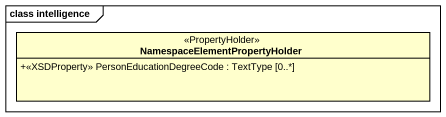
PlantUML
@startuml
mainframe class intelligence
hide circle
hide empty members
skinparam classAttributeIconSize 0
class "NamespaceElementPropertyHolder" as NamespaceElementPropertyHold <<PropertyHolder>> {
  +<<XSDProperty>> PersonEducationDegreeCode : TextType [0..*]
}
@enduml
